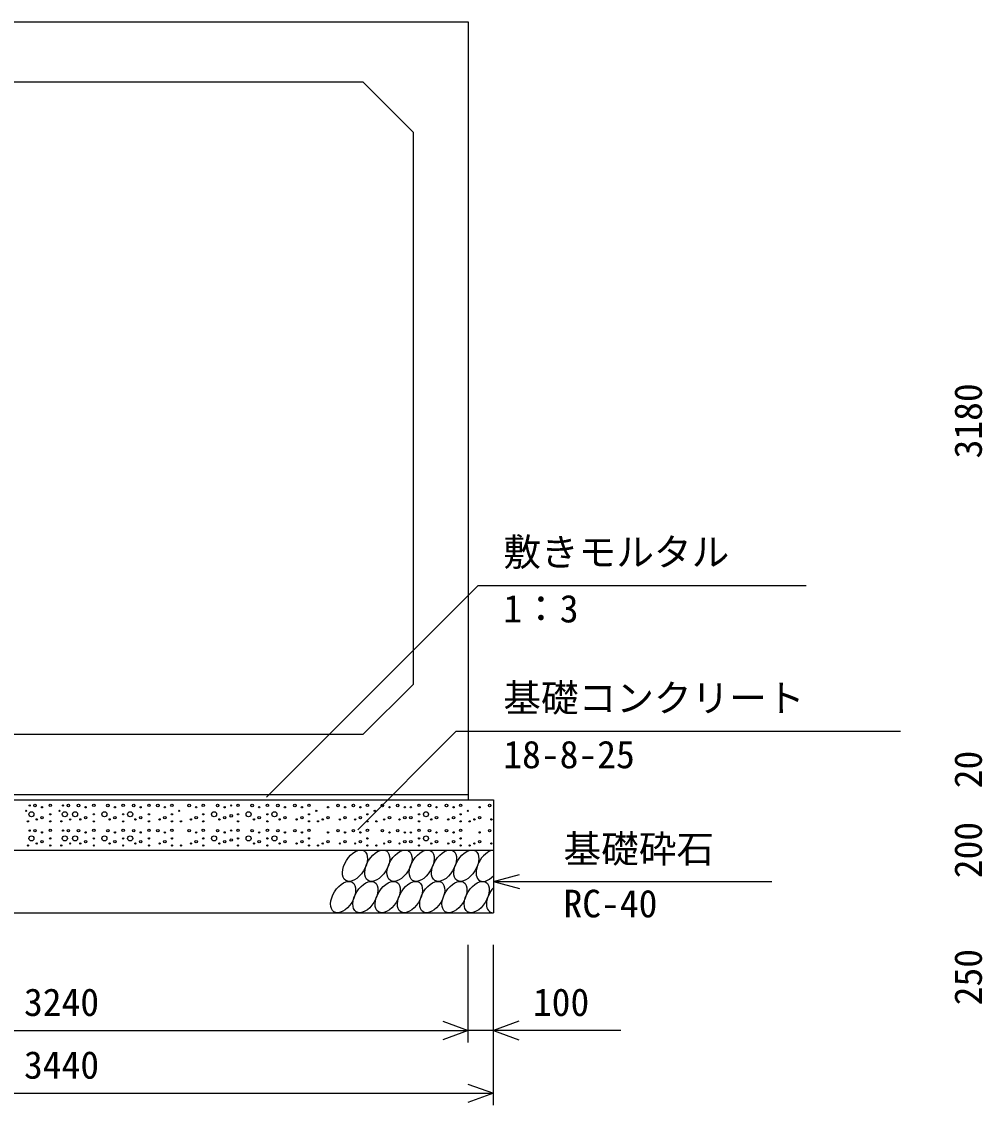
# Model space of a CAD drawing. Units: millimetres, scale not verified. Extents: x -100800 to 100800, y -35640 to 35640.
# Drawn here: x 73760 to 77587, y -4167 to 150 of the extents above; entities that cross this region are included whole.
import ezdxf
from ezdxf.enums import TextEntityAlignment as Align

# ---------------------------------------------------------------- set-up
doc = ezdxf.new("R2010")
doc.units = ezdxf.units.MM
doc.header["$LTSCALE"] = 120
for name, color, linetype, lineweight in [('0-0_DIM', 7, 'Continuous', 25), ('0-2_HATCH', 6, 'Continuous', 25), ('0-5_OUTLINE', 3, 'Continuous', 25)]:
    doc.layers.add(name, color=color, linetype=linetype, lineweight=lineweight)
doc.styles.add('ＭＳ ゴシック', font='')
doc.styles.get('ＭＳ ゴシック').set_extended_font_data('MS Gothic')

msp = doc.modelspace()

# ---------------------------------------------------------------- linework, layer by layer
at = {"layer": '0-0_DIM'}
for p, q in [((75579, -2095.8), (74734.9, -2939.8)), ((75579, -2095.8), (76884.7, -2095.8)), ((75491.3, -2676.9), (75098.5, -3069.7)), ((75491.3, -2676.9), (77260.3, -2676.9)), ((75639.1, -3274.7), (75743.4, -3246.7)), ((75639.1, -3274.7), (76748, -3274.7)), ((75639.1, -3274.7), (75743.4, -3302.7)), ((75539.1, -3916.9), (75539.1, -3527.3)), ((75639.1, -4166.9), (75639.1, -3527.3)), ((72299.1, -3868.9), (75539.1, -3868.9)), ((72199.1, -4118.9), (75639.1, -4118.9))]:
    msp.add_line(p, q, dxfattribs=at)
for points in [[(75437.6, -3832), (75539.1, -3868.9), (75437.6, -3905.9)], [(75740.6, -3832), (75639.1, -3868.9), (75740.6, -3905.9)], [(76147.1, -3868.9), (75639.1, -3868.9), (75539.1, -3868.9)], [(75537.6, -4082), (75639.1, -4118.9), (75537.6, -4155.9)]]:
    msp.add_lwpolyline(points, dxfattribs=at)
at = {"layer": '0-2_HATCH'}
for centre, radius in [((73791.9, -2972.5), 2.5), ((73812.9, -2972.5), 5), ((73841, -2979.5), 2.5), ((73873.9, -2971.6), 5), ((73924.8, -2972.5), 2.5), ((73945.9, -2972.5), 5), ((73986.5, -2972.5), 5), ((74014.6, -2979.5), 2.5), ((74047.5, -2971.6), 5), ((74103.4, -2972.5), 5), ((74131.4, -2979.5), 2.5), ((74164.3, -2971.6), 5), ((74206.1, -2972.5), 5), ((74234.1, -2979.5), 2.5), ((74267, -2971.6), 5), ((74302.3, -2972.5), 5), ((74330.3, -2979.5), 2.5), ((74358.4, -2971.6), 5), ((74427.1, -2972.5), 5), ((74455.1, -2979.5), 2.5), ((74483.2, -2971.6), 5), ((74540.5, -2972.5), 5), ((74568.6, -2979.5), 2.5), ((74594.7, -2972.5), 2.5), ((74622, -2971.6), 5), ((74677.9, -2972.5), 5), ((74706, -2979.5), 2.5), ((74738.9, -2971.6), 5), ((74780.6, -2972.5), 5), ((74808.7, -2979.5), 2.5), ((74848.4, -2972.5), 5), ((74876.4, -2979.5), 2.5), ((74904.5, -2971.6), 5), ((74980.4, -2979.5), 2.5), ((75020.2, -2972.5), 5), ((75048.2, -2979.5), 2.5), ((75081.3, -2972.5), 5), ((75109.3, -2979.5), 2.5), ((75137.3, -2971.6), 5), ((75196.9, -2972.5), 5), ((75225, -2979.5), 2.5), ((75258, -2972.5), 5), ((75286.1, -2979.5), 2.5), ((75310, -2979.5), 2.5), ((75342.9, -2971.6), 5), ((75384.6, -2972.5), 5), ((75412.6, -2979.5), 2.5), ((75452.4, -2972.5), 5), ((75480.4, -2979.5), 2.5), ((75508.5, -2971.6), 5), ((75584.4, -2979.5), 2.5), ((75624.1, -2972.5), 5), ((73777.9, -2993.5), 2.5), ((73798.9, -3007.5), 10), ((73841, -3020.7), 5), ((73873.9, -3007.5), 2.5), ((73910.8, -2993.5), 2.5), ((73931.9, -3007.5), 10), ((73972.5, -3007.5), 10), ((74014.6, -3020.7), 5), ((74047.5, -3007.5), 2.5), ((74089.4, -3007.5), 10), ((74131.4, -3020.7), 5), ((74164.3, -3007.5), 2.5), ((74192.1, -3007.5), 10), ((74234.1, -3020.7), 5), ((74267, -3007.5), 2.5), ((74330.3, -3020.7), 5), ((74358.4, -3007.5), 2.5), ((74387.2, -2993.5), 2.5), ((74455.1, -3020.7), 5), ((74483.2, -3007.5), 2.5), ((74526.5, -3007.5), 10), ((74568.6, -3020.7), 5), ((74594.7, -3013.7), 5), ((74622, -3007.5), 2.5), ((74663.9, -3007.5), 10), ((74706, -3020.7), 5), ((74738.9, -3007.5), 2.5), ((74766.6, -3007.5), 10), ((74808.7, -3020.7), 5), ((74876.4, -3020.7), 5), ((74904.5, -3007.5), 2.5), ((74933.4, -2993.5), 2.5), ((74980.4, -3020.7), 5), ((75048.2, -3020.7), 5), ((75109.3, -3020.7), 5), ((75137.3, -3007.5), 2.5), ((75166.2, -2993.5), 2.5), ((75225, -3020.7), 5), ((75286.1, -3020.7), 5), ((75310, -3020.7), 5), ((75342.9, -3007.5), 2.5), ((75370.6, -3007.5), 10), ((75412.6, -3020.7), 5), ((75480.4, -3020.7), 5), ((75508.5, -3007.5), 2.5), ((75537.3, -2993.5), 2.5), ((75584.4, -3020.7), 5), ((73784.9, -3035.6), 2.5), ((73820, -3027.7), 2.5), ((73873.9, -3035.6), 2.5), ((73917.8, -3035.6), 2.5), ((73952.9, -3027.7), 2.5), ((73993.6, -3027.7), 2.5), ((74047.5, -3035.6), 2.5), ((74110.4, -3027.7), 2.5), ((74164.3, -3035.6), 2.5), ((74213.1, -3027.7), 2.5), ((74267, -3035.6), 2.5), ((74309.3, -3027.7), 2.5), ((74358.4, -3035.6), 2.5), ((74394.2, -3035.6), 2.5), ((74434.1, -3027.7), 2.5), ((74483.2, -3035.6), 2.5), ((74547.5, -3027.7), 2.5), ((74622, -3035.6), 2.5), ((74685, -3027.7), 2.5), ((74738.9, -3035.6), 2.5), ((74787.6, -3027.7), 2.5), ((74855.4, -3027.7), 2.5), ((74904.5, -3035.6), 2.5), ((74940.4, -3035.6), 2.5), ((74959.4, -3027.7), 2.5), ((75027.2, -3027.7), 2.5), ((75088.3, -3027.7), 2.5), ((75137.3, -3035.6), 2.5), ((75173.2, -3035.6), 2.5), ((75204, -3027.7), 2.5), ((75265, -3027.7), 2.5), ((75342.9, -3035.6), 2.5), ((75391.6, -3027.7), 2.5), ((75459.4, -3027.7), 2.5), ((75508.5, -3035.6), 2.5), ((75544.3, -3035.6), 2.5), ((75563.4, -3027.7), 2.5), ((75631.1, -3027.7), 2.5), ((73798.9, -3103.6), 10), ((73791.9, -3072.5), 2.5), ((73812.9, -3072.5), 5), ((73841, -3079.5), 2.5), ((73873.9, -3071.6), 5), ((73873.9, -3103.6), 2.5), ((73931.9, -3103.6), 10), ((73924.8, -3072.5), 2.5), ((73945.9, -3072.5), 5), ((73972.5, -3103.6), 10), ((73986.5, -3072.5), 5), ((74014.6, -3079.5), 2.5), ((74047.5, -3071.6), 5), ((74047.5, -3103.6), 2.5), ((74089.4, -3103.6), 10), ((74103.4, -3072.5), 5), ((74131.4, -3079.5), 2.5), ((74164.3, -3071.6), 5), ((74164.3, -3103.6), 2.5), ((74192.1, -3103.6), 10), ((74206.1, -3072.5), 5), ((74234.1, -3079.5), 2.5), ((74267, -3071.6), 5), ((74267, -3103.6), 2.5), ((74302.3, -3072.5), 5), ((74330.3, -3079.5), 2.5), ((74358.4, -3071.6), 5), ((74358.4, -3103.6), 2.5), ((74427.1, -3072.5), 5), ((74455.1, -3079.5), 2.5), ((74483.2, -3071.6), 5), ((74483.2, -3103.6), 2.5), ((74526.5, -3103.6), 10), ((74540.5, -3072.5), 5), ((74568.6, -3079.5), 2.5), ((74594.7, -3109.8), 5), ((74594.7, -3072.5), 2.5), ((74622, -3071.6), 5), ((74622, -3103.6), 2.5), ((74663.9, -3103.6), 10), ((74677.9, -3072.5), 5), ((74706, -3079.5), 2.5), ((74738.9, -3071.6), 5), ((74738.9, -3103.6), 2.5), ((74766.6, -3103.6), 10), ((74780.6, -3072.5), 5), ((74808.7, -3079.5), 2.5), ((74848.4, -3072.5), 5), ((74876.4, -3079.5), 2.5), ((74904.5, -3071.6), 5), ((74904.5, -3103.6), 2.5), ((74980.4, -3079.5), 2.5), ((75020.2, -3072.5), 5), ((75048.2, -3079.5), 2.5), ((75081.3, -3072.5), 5), ((75109.3, -3079.5), 2.5), ((75137.3, -3071.6), 5), ((75137.3, -3103.6), 2.5), ((75196.9, -3072.5), 5), ((75225, -3079.5), 2.5), ((75258, -3072.5), 5), ((75286.1, -3079.5), 2.5), ((75310, -3079.5), 2.5), ((75342.9, -3071.6), 5), ((75342.9, -3103.6), 2.5), ((75370.6, -3103.6), 10), ((75384.6, -3072.5), 5), ((75412.6, -3079.5), 2.5), ((75452.4, -3072.5), 5), ((75480.4, -3079.5), 2.5), ((75508.5, -3071.6), 5), ((75508.5, -3103.6), 2.5), ((75584.4, -3079.5), 2.5), ((75624.1, -3072.5), 5), ((73784.9, -3131.6), 2.5), ((73820, -3123.8), 2.5), ((73841, -3116.8), 5), ((73873.9, -3131.6), 2.5), ((73917.8, -3131.6), 2.5), ((73952.9, -3123.8), 2.5), ((73993.6, -3123.8), 2.5), ((74014.6, -3116.8), 5), ((74047.5, -3131.6), 2.5), ((74110.4, -3123.8), 2.5), ((74131.4, -3116.8), 5), ((74164.3, -3131.6), 2.5), ((74213.1, -3123.8), 2.5), ((74234.1, -3116.8), 5), ((74267, -3131.6), 2.5), ((74309.3, -3123.8), 2.5), ((74330.3, -3116.8), 5), ((74358.4, -3131.6), 2.5), ((74394.2, -3131.6), 2.5), ((74434.1, -3123.8), 2.5), ((74455.1, -3116.8), 5), ((74483.2, -3131.6), 2.5), ((74547.5, -3123.8), 2.5), ((74568.6, -3116.8), 5), ((74622, -3131.6), 2.5), ((74685, -3123.8), 2.5), ((74706, -3116.8), 5), ((74738.9, -3131.6), 2.5), ((74787.6, -3123.8), 2.5), ((74808.7, -3116.8), 5), ((74855.4, -3123.8), 2.5), ((74876.4, -3116.8), 5), ((74904.5, -3131.6), 2.5), ((74940.4, -3131.6), 2.5), ((74959.4, -3123.8), 2.5), ((74980.4, -3116.8), 5), ((75027.2, -3123.8), 2.5), ((75048.2, -3116.8), 5), ((75088.3, -3123.8), 2.5), ((75109.3, -3116.8), 5), ((75137.3, -3131.6), 2.5), ((75173.2, -3131.6), 2.5), ((75204, -3123.8), 2.5), ((75225, -3116.8), 5), ((75265, -3123.8), 2.5), ((75286.1, -3116.8), 5), ((75310, -3116.8), 5), ((75342.9, -3131.6), 2.5), ((75391.6, -3123.8), 2.5), ((75412.6, -3116.8), 5), ((75459.4, -3123.8), 2.5), ((75480.4, -3116.8), 5), ((75508.5, -3131.6), 2.5), ((75544.3, -3131.6), 2.5), ((75563.4, -3123.8), 2.5), ((75584.4, -3116.8), 5), ((75631.1, -3123.8), 2.5)]:
    msp.add_circle(centre, radius, dxfattribs=at)
for centre in [(75087.6, -3212.2), (75176.3, -3212.2), (75265, -3212.2), (75353.7, -3212.2), (75442.4, -3212.2), (75531.1, -3212.2), (75040.5, -3337.2), (75129.2, -3337.2), (75217.9, -3337.2), (75306.6, -3337.2), (75395.3, -3337.2), (75484, -3337.2), (75572.7, -3337.2)]:
    msp.add_ellipse(centre, major_axis=(36.4, 58.9), ratio=0.5792, dxfattribs=at)
for centre, start_param, end_param in [((75619.8, -3212.2), 0.419949, 4.357003), ((75661.4, -3337.2), 1.28053, 3.496422)]:
    msp.add_ellipse(centre, major_axis=(36.4, 58.9), ratio=0.5792, start_param=start_param, end_param=end_param, dxfattribs=at)
at = {"layer": '0-5_OUTLINE'}
for p, q in [((72719.1, -89.7), (75119.1, -89.7)), ((75119.1, -89.7), (75319.1, -289.7)), ((75319.1, -289.7), (75319.1, -2489.7)), ((75119.1, -2689.7), (75319.1, -2489.7)), ((75119.1, -2689.7), (72719.1, -2689.7)), ((75539.1, -2929.7), (72299.1, -2929.7)), ((72199.1, -2949.7), (75639.1, -2949.7)), ((75639.1, -2949.7), (75639.1, -3399.7)), ((72199.1, -3149.7), (75639.1, -3149.7)), ((72199.1, -3399.7), (75639.1, -3399.7))]:
    msp.add_line(p, q, dxfattribs=at)
msp.add_lwpolyline([(72299.1, 150.3), (75539.1, 150.3), (75539.1, -2949.7)], dxfattribs=at)

# ---------------------------------------------------------------- texts
at = {"layer": '0-0_DIM', "style": 'ＭＳ ゴシック'}
for s, p in [('3180', (77618, -1589.7)), ('20', (77618, -2903.8)), ('200', (77618, -3262.2)), ('250', (77618, -3768.5))]:
    msp.add_text(s, height=110, rotation=90, dxfattribs=at).set_placement(p, align=Align.BOTTOM_LEFT)
for s, p in [('敷きモルタル', (75678.6, -2050.8)), ('1：3', (75678.6, -2276)), ('基礎コンクリート', (75678.6, -2632)), ('18-8-25', (75678.6, -2857.1)), ('基礎砕石', (75918.3, -3233.5)), ('RC-40', (75918.3, -3451.1)), ('3240', (73769.1, -3843.9)), ('100', (75796.5, -3843.9)), ('3440', (73769.1, -4093.9))]:
    msp.add_text(s, height=110, dxfattribs=at).set_placement(p, align=Align.BOTTOM_LEFT)

doc.saveas('drawing.dxf')
